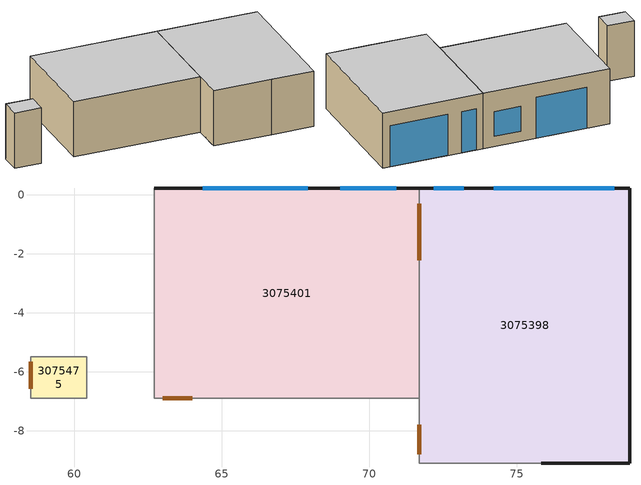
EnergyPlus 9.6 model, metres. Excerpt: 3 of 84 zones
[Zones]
3075401
 floor ground (7595720): 71.7,0.23 71.7,-6.9 62.7,-6.9 62.7,0.23 z46.64
 wall outside (7491882): 71.7,0.23 62.7,0.23 z46.64:50.68
 wall to 3075398 (7514533_Adjacent): 71.7,-6.9 71.7,0.23 z46.64:50.68
 wall to 3075364 (7515037): 62.7,-6.9 71.7,-6.9 z46.64:50.68
 wall to 3075375 (7515233): 62.7,0.23 62.7,-6.9 z46.64:50.68
 window (7537627): 67.92,0.23 64.35,0.23 z46.66:49.66
 window (7537741): 70.91,0.23 69.01,0.23 z47.4:49.2
 door inside (7559049): 71.7,-2.21 71.7,-0.3 z46.65:48.76
 door inside (7559370): 62.99,-6.9 64,-6.9 z46.65:48.76
 ceiling to 3075620 (7600772): 71.7,-6.9 71.7,0.23 62.7,0.23 62.7,-6.9 z50.68
3075398
 floor ground (7595720): 78.83,0.23 78.83,-9.09 71.7,-9.09 71.7,0.23 z46.64
 wall outside (7491699): 75.83,-9.09 78.83,-9.09 z46.64:50.68
 wall outside (7491806): 78.83,-9.09 78.83,0.23 z46.64:50.68
 wall outside (7491882): 78.83,0.23 71.7,0.23 z46.64:50.68
 wall to 3075364 (7514227): 71.7,-9.09 75.83,-9.09 z46.64:50.68
 wall to 3075364 (7514533): 71.7,-6.9 71.7,-9.09 z46.64:50.68
 window (7538308): 78.3,0.23 74.22,0.23 z46.66:49.66
 window (7538232): 73.2,0.23 72.18,0.23 z46.66:49.66
 door inside (7559431): 71.7,-7.79 71.7,-8.8 z46.65:48.76
 ceiling to 3075618 (7600772): 78.83,-9.09 78.83,0.23 71.7,0.23 71.7,-9.09 z50.68
3075475
 floor ground (7595720): 60.41,-5.49 60.41,-6.9 58.52,-6.9 58.52,-5.49 z46.64
 wall to 3075364 (7515393): 58.52,-6.9 60.41,-6.9 z46.64:50.68
 wall to 3075375 (7557749): 60.41,-6.9 60.41,-5.49 z46.64:50.68
 wall to 3075472 (7557750_Adjacent): 58.52,-5.49 58.52,-6.9 z46.64:50.68
 wall to 3075651 (7557751_Adjacent): 60.41,-5.49 58.52,-5.49 z46.64:50.68
 door inside (7558647): 58.52,-5.66 58.52,-6.57 z46.65:48.76
 ceiling to 3075660 (7600772): 60.41,-6.9 60.41,-5.49 58.52,-5.49 58.52,-6.9 z50.68
[Schedule:Compact]
3075385_NORM: Through: 08/31, For: AllDays, Until: 24:00, 0, Through: 09/01, For: AllDays, Until: 07:30, 0, Until: 08:00, 0.5, Until: 08:30, 1, Until: 09:00, 0, Until: 09:30, 0, Until: 10:00, 0, Until: 10:30, 0, Until: 11:00, 0.4, Until: 11:30, 0.4, Until: 12:00, 0, Until: 12:30, 0.1, Until: 13:00, 0.1, Until: 13:30, 0.1, Until: 14:00, 0, Until: 14:30, 0, Until: 15:00, 0, Until: 15:30, 0, Until: 16:00, 0, Until: 16:30, 0, Until: 17:00, 0, Until: 17:30, 0, Until: 24:00, 0, Through: 09/02, For: AllDays, Until: 07:30, 0, Until: 08:00, 0.5, Until: 08:30, 1, Until: 09:00, 0, Until: 09:30, 0, Until: 10:00, 0, Until: 10:30, 0.9, Until: 11:00, 0.9, Until: 11:30, 0.9, Until: 12:00, 0.9, Until: 12:30, 0, Until: 13:00, 0, Until: 13:30, 0, Until: 14:00, 0, Until: 14:30, 0, Until: 15:00, 0, Until: 15:30, 0.2, Until: 16:00, 0.2, Until: 16:30, 0, Until: 17:00, 0.7, Until: 17:30, 0.3, Until: 24:00, 0, Through: 09/03, For: AllDays, Until: 07:30, 0, Until: 08:00, 0.5, Until: 08:30, 1, Until: 09:00, 0.8, Until: 09:30, 0.8, Until: 10:00, 0.8, Until: 10:30, 0, Until: 11:00, 0.4, Until: 11:30, 0.4, Until: 12:00, 0.4, Until: 12:30, 1, Until: 13:00, 1, Until: 13:30, 1, Until: 14:00, 1, Until: 14:30, 0, Until: 15:00, 0, Until: 15:30, 0, Until: 16:00, 0, Until: 16:30, 0, Until: 17:00, 0.7, Until: 17:30, 0.3, Until: 24:00, 0, Through: 09/04, For: AllDays, Until: 07:30, 0, Until: 08:00, 0.2, Until: 08:30, 0.4, Until: 09:00, 0.4, Until: 09:30, 0.4, Until: 10:00, 0.4, Until: 10:30, 0, Until: 11:00, 0, Until: 11:30, 1, Until: 12:00, 1, Until: 12:30, 0, Until: 13:00, 0.5, Until: 13:30, 0.5, Until: 14:00, 0, Until: 14:30, 0, Until: 15:00, 0.2, Until: 15:30, 0.2, Until: 16:00, 0, Until: 16:30, 0, Until: 17:00, 0, Until: 17:30, 0, Until: 24:00, 0, Through: 09/05, For: AllDays, Until: 07:30, 0, Until: 08:00, 0, Until: 08:30, 0, Until: 09:00, 0, Until: 09:30, 0, Until: 10:00, 0, Until: 10:30, 0, Until: 11:00, 0, Until: 11:30, 0, Until: 12:00, 0, Until: 12:30, 0, Until: 13:00, 0, Until: 13:30, 0, Until: 14:00, 0, Until: 14:30, 0, Until: 15:00, 0, Until: 15:30, 0, Until: 16:00, 0, Until: 16:30, 0, Until: 17:00, 0, Until: 17:30, 0, Until: 24:00, 0, Through: 09/06, For: AllDays, Until: 07:30, 0, Until: 08:00, 0, Until: 08:30, 0, Until: 09:00, 0, Until: 09:30, 0, Until: 10:00, 0, Until: 10:30, 0, Until: 11:00, 0, Until: 11:30, 0, Until: 12:00, 0, Until: 12:30, 0, Until: 13:00, 0, Until: 13:30, 0, Until: 14:00, 0, Until: 14:30, 0, Until: 15:00, 0, Until: 15:30, 0, Until: 16:00, 0, Until: 16:30, 0, Until: 17:00, 0, Until: 17:30, 0, Until: 24:00, 0, Through: 09/07, For: AllDays, Until: 07:30, 0, Until: 08:00, 0.5, Until: 08:30, 1, Until: 09:00, 0, Until: 09:30, 0, Until: 10:00, 0, Until: 10:30, 0, Until: 11:00, 0.2, Until: 11:30, 0.2, Until: 12:00, 0.2, Until: 12:30, 0, Until: 13:00, 1, Until: 13:30, 1, Until: 14:00, 0, Until: 14:30, 0, Until: 15:00, 0, Until: 15:30, 0, Until: 16:00, 0, Until: 16:30, 0, Until: 17:00, 0.1, Until: 17:30, 0, Until: 24:00, 0, Through: 09/08, For: AllDays, Until: 07:30, 0, Until: 08:00, 0.5, Until: 08:30, 1, Until: 09:00, 1, Until: 09:30, 1, Until: 10:00, 1, Until: 10:30, 0.2, Until: 11:00, 0.2, Until: 11:30, 0.2, Until: 12:00, 0.2, Until: 12:30, 0.2, Until: 13:00, 0, Until: 13:30, 0, Until: 14:00, 0, Until: 14:30, 0, Until: 15:00, 0, Until: 15:30, 0, Until: 16:00, 0, Until: 16:30, 0, Until: 17:00, 0, Until: 17:30, 0, Until: 24:00, 0, Through: 09/09, For: AllDays, Until: 07:30, 0, Until: 08:00, 0.4, Until: 08:30, 0.8, Until: 09:00, 0, Until: 09:30, 0, Until: 10:00, 1, Until: 10:30, 1, Until: 11:00, 1, Until: 11:30, 1, Until: 12:00, 1, Until: 12:30, 0.4, Until: 13:00, 0.4, Until: 13:30, 0.4, Until: 14:00, 0.4, Until: 14:30, 0, Until: 15:00, 0, Until: 15:30, 0, Until: 16:00, 0, Until: 16:30, 0, Until: 17:00, 0.2, Until: 17:30, 0.1, Until: 24:00, 0, Through: 09/10, For: AllDays, Until: 07:30, 0, Until: 08:00, 0.3, Until: 08:30, 0.6, Until: 09:00, 0, Until: 09:30, 0, Until: 10:00, 1, Until: 10:30, 1, Until: 11:00, 0.4, Until: 11:30, 0.4, Until: 12:00, 0.4, Until: 12:30, 0.2, Until: 13:00, 0.2, Until: 13:30, 0.2, Until: 14:00, 0, Until: 14:30, 0, Until: 15:00, 0, Until: 15:30, 0, Until: 16:00, 0, Until: 16:30, 0, Until: 17:00, 0, Until: 17:30, 0, Until: 24:00, 0, Through: 09/11, For: AllDays, Until: 07:30, 0, Until: 08:00, 0.1, Until: 08:30, 0.3, Until: 09:00, 0.3, Until: 09:30, 0, Until: 10:00, 0.3, Until: 10:30, 0.3, Until: 11:00, 0.3, Until: 11:30, 1, Until: 12:00, 1, Until: 12:30, 0, Until: 13:00, 0, Until: 13:30, 0, Until: 14:00, 0, Until: 14:30, 0, Until: 15:00, 0, Until: 15:30, 0.1, Until: 16:00, 0.1, Until: 16:30, 0, Until: 17:00, 0, Until: 17:30, 0, Until: 24:00, 0, Through: 09/12, For: AllDays, Until: 07:30, 0, Until: 08:00, 0, Until: 08:30, 0, Until: 09:00, 0, Until: 09:30, 0, Until: 10:00, 0, Until: 10:30, 0, Until: 11:00, 0, Until: 11:30, 0, Until: 12:00, 0, Until: 12:30, 0, Until: 13:00, 0, Until: 13:30, 0, Until: 14:00, 0, Until: 14:30, 0, Until: 15:00, 0, Until: 15:30, 0, Until: 16:00, 0, Until: 16:30, 0, Until: 17:00, 0, Until: 17:30, 0, Until: 24:00, 0, Through: 09/13, For: AllDays, Until: 07:30, 0, Until: 08:00, 0, Until: 08:30, 0, Until: 09:00, 0, Until: 09:30, 0, Until: 10:00, 0, Until: 10:30, 0, Until: 11:00, 0, Until: 11:30, 0, Until: 12:00, 0, Until: 12:30, 0, Until: 13:00, 0, Until: 13:30, 0, Until: 14:00, 0, Until: 14:30, 0, Until: 15:00, 0, Until: 15:30, 0, Until: 16:00, 0, Until: 16:30, 0, Until: 17:00, 0, Until: 17:30, 0, Until: 24:00, 0, Through: 09/14, For: AllDays, Until: 07:30, 0, Until: 08:00, 0.1, Until: 08:30, 0.1, Until: 09:00, 0.1, Until: 09:30, 0.1, Until: 10:00, 0.1, Until: 10:30, 0, Until: 11:00, 0, Until: 11:30, 0, Until: 12:00, 0, Until: 12:30, 0, Until: 13:00, 0, Until: 13:30, 0, Until: 14:00, 0, Until: 14:30, 0, Until: 15:00, 0, Until: 15:30, 0, Until: 16:00, 0, Until: 16:30, 0, Until: 17:00, 0, Until: 17:30, 0, Until: 24:00, 0, Through: 09/15, For: AllDays, Until: 07:30, 0, Until: 08:00, 0.5, Until: 08:30, 1, Until: 09:00, 1, Until: 09:30, 0, Until: 10:00, 0, Until: 10:30, 0.2, Until: 11:00, 0.2, Until: 11:30, 0, Until: 12:00, 0, Until: 12:30, 0, Until: 13:00, 0, Until: 13:30, 0, Until: 14:00, 0, Until: 14:30, 0, Until: 15:00, 0, Until: 15:30, 0, Until: 16:00, 0, Until: 16:30, 0, Until: 17:00, 0, Until: 17:30, 0, Until: 24:00, 0, Through: 09/16, For: AllDays, Until: 07:30, 0, Until: 08:00, 0.1, Until: 08:30, 0.2, Until: 09:00, 0, Until: 09:30, 1, Until: 10:00, 1, Until: 10:30, 1, Until: 11:00, 0, Until: 11:30, 0, Until: 12:00, 0, Until: 12:30, 0, Until: 13:00, 0, Until: 13:30, 0, Until: 14:00, 0, Until: 14:30, 0, Until: 15:00, 0, Until: 15:30, 0, Until: 16:00, 0.2, Until: 16:30, 0.2, Until: 17:00, 0.2, Until: 17:30, 0.1, Until: 24:00, 0, Through: 09/17, For: AllDays, Until: 07:30, 0, Until: 08:00, 0.2, Until: 08:30, 0.3, Until: 09:00, 1, Until: 09:30, 1, Until: 10:00, 0.5, Until: 10:30, 0.5, Until: 11:00, 0, Until: 11:30, 0.1, Until: 12:00, 0.1, Until: 12:30, 0.2, Until: 13:00, 0.2, Until: 13:30, 0, Until: 14:00, 0, Until: 14:30, 0, Until: 15:00, 0, Until: 15:30, 0, Until: 16:00, 0, Until: 16:30, 0, Until: 17:00, 0, Until: 17:30, 0, Until: 24:00, 0, Through: 09/18, For: AllDays, Until: 07:30, 0, Until: 08:00, 0.5, Until: 08:30, 1, Until: 09:00, 1, Until: 09:30, 0.8, Until: 10:00, 0.8, Until: 10:30, 0, Until: 11:00, 0, Until: 11:30, 0.2, Until: 12:00, 0.2, Until: 12:30, 0.2, Until: 13:00, 0, Until: 13:30, 0, Until: 14:00, 0, Until: 14:30, 0, Until: 15:00, 0, Until: 15:30, 0, Until: 16:00, 0, Until: 16:30, 0, Until: 17:00, 0, Until: 17:30, 0, Until: 24:00, 0, Through: 09/19, For: AllDays, Until: 07:30, 0, Until: 08:00, 0, Until: 08:30, 0, Until: 09:00, 0, Until: 09:30, 0, Until: 10:00, 0, Until: 10:30, 0, Until: 11:00, 0, Until: 11:30, 0, Until: 12:00, 0, Until: 12:30, 0, Until: 13:00, 0, Until: 13:30, 0, Until: 14:00, 0, Until: 14:30, 0, Until: 15:00, 0, Until: 15:30, 0, Until: 16:00, 0, Until: 16:30, 0, Until: 17:00, 0, Until: 17:30, 0, Until: 24:00, 0, Through: 09/20, For: AllDays, Until: 07:30, 0, Until: 08:00, 0, Until: 08:30, 0, Until: 09:00, 0, Until: 09:30, 0, Until: 10:00, 0, Until: 10:30, 0, Until: 11:00, 0, Until: 11:30, 0, Until: 12:00, 0, Until: 12:30, 0, Until: 13:00, 0, Until: 13:30, 0, Until: 14:00, 0, Until: 14:30, 0, Until: 15:00, 0, Until: 15:30, 0, Until: 16:00, 0, Until: 16:30, 0, Until: 17:00, 0, Until: 17:30, 0, Until: 24:00, 0, Through: 09/21, For: AllDays, Until: 07:30, 0, Until: 08:00, 0.5, Until: 08:30, 1, Until: 09:00, 1, Until: 09:30, 1, Until: 10:00, 1, Until: 10:30, 0.9, Until: 11:00, 0.9, Until: 11:30, 0, Until: 12:00, 0, Until: 12:30, 0, Until: 13:00, 0, Until: 13:30, 0, Until: 14:00, 0.5, Until: 14:30, 0.5, Until: 15:00, 0, Until: 15:30, 0, Until: 16:00, 0, Until: 16:30, 0, Until: 17:00, 0, Until: 17:30, 0, Until: 24:00, 0, Through: 09/22, For: AllDays, Until: 07:30, 0, Until: 08:00, 0, Until: 08:30, 0, Until: 09:00, 0, Until: 09:30, 0, Until: 10:00, 0, Until: 10:30, 0, Until: 11:00, 0, Until: 11:30, 0, Until: 12:00, 0, Until: 12:30, 0, Until: 13:00, 0, Until: 13:30, 0, Until: 14:00, 0, Until: 14:30, 0, Until: 15:00, 0, Until: 15:30, 0, Until: 16:00, 0, Until: 16:30, 0, Until: 17:00, 0, Until: 17:30, 0, Until: 24:00, 0, Through: 09/23, For: AllDays, Until: 07:30, 0, Until: 08:00, 0.5, Until: 08:30, 1, Until: 09:00, 0, Until: 09:30, 0, Until: 10:00, 0, Until: 10:30, 0.3, Until: 11:00, 0.3, Until: 11:30, 0.3, Until: 12:00, 0, Until: 12:30, 0, Until: 13:00, 0, Until: 13:30, 0, Until: 14:00, 0.2, Until: 14:30, 0.2, Until: 15:00, 0, Until: 15:30, 0, Until: 16:00, 0, Until: 16:30, 0, Until: 17:00, 0, Until: 17:30, 0, Until: 24:00, 0, Through: 09/24, For: AllDays, Until: 07:30, 0, Until: 08:00, 0.5, Until: 08:30, 1, Until: 09:00, 1, Until: 09:30, 1, Until: 10:00, 0.8, Until: 10:30, 0.8, Until: 11:00, 0.8, Until: 11:30, 0.8, Until: 12:00, 0.8, Until: 12:30, 0.3, Until: 13:00, 0.3, Until: 13:30, 0.3, Until: 14:00, 0, Until: 14:30, 0, Until: 15:00, 0, Until: 15:30, 0, Until: 16:00, 0, Until: 16:30, 0, Until: 17:00, 0, Until: 17:30, 0, Until: 24:00, 0, Through: 09/25, For: AllDays, Until: 07:30, 0, Until: 08:00, 0.2, Until: 08:30, 0.5, Until: 09:00, 0, Until: 09:30, 1, Until: 10:00, 1, Until: 10:30, 0.1, Until: 11:00, 0.1, Until: 11:30, 0.3, Until: 12:00, 0.3, Until: 12:30, 0, Until: 13:00, 0, Until: 13:30, 0, Until: 14:00, 0, Until: 14:30, 0, Until: 15:00, 0, Until: 15:30, 0, Until: 16:00, 0, Until: 16:30, 0, Until: 17:00, 0, Until: 17:30, 0, Until: 24:00, 0, Through: 09/26, For: AllDays, Until: 07:30, 0, Until: 08:00, 0, Until: 08:30, 0, Until: 09:00, 0, Until: 09:30, 0, Until: 10:00, 0, Until: 10:30, 0, Until: 11:00, 0, Until: 11:30, 0, Until: 12:00, 0, Until: 12:30, 0, Until: 13:00, 0, Until: 13:30, 0, Until: 14:00, 0, Until: 14:30, 0, Until: 15:00, 0, Until: 15:30, 0, Until: 16:00, 0, Until: 16:30, 0, Until: 17:00, 0, Until: 17:30, 0, Until: 24:00, 0, Through: 09/27, For: AllDays, Until: 07:30, 0, Until: 08:00, 0, Until: 08:30, 0, Until: 09:00, 0, Until: 09:30, 0, Until: 10:00, 0, Until: 10:30, 0, Until: 11:00, 0, Until: 11:30, 0, Until: 12:00, 0, Until: 12:30, 0, Until: 13:00, 0, Until: 13:30, 0, Until: 14:00, 0, Until: 14:30, 0, Until: 15:00, 0, Until: 15:30, 0, Until: 16:00, 0, Until: 16:30, 0, Until: 17:00, 0, Until: 17:30, 0, Until: 24:00, 0, Through: 09/28, For: AllDays, Until: 07:30, 0, Until: 08:00, 0.1, Until: 08:30, 0.3, Until: 09:00, 0.3, Until: 09:30, 0.3, Until: 10:00, 0.3, Until: 10:30, 0, Until: 11:00, 0.1, Until: 11:30, 0.1, Until: 12:00, 0.1, Until: 12:30, 0, Until: 13:00, 0, Until: 13:30, 0.1, Until: 14:00, 0.1, Until: 14:30, 0.1, Until: 15:00, 0, Until: 15:30, 0, Until: 16:00, 0, Until: 16:30, 0, Until: 17:00, 1, Until: 17:30, 0.5, Until: 24:00, 0, Through: 09/29, For: AllDays, Until: 07:30, 0, Until: 08:00, 0.5, Until: 08:30, 1, Until: 09:00, 0, Until: 09:30, 0, Until: 10:00, 0, Until: 10:30, 0, Until: 11:00, 0.1, Until: 11:30, 0.1, Until: 12:00, 0.1, Until: 12:30, 0.1, Until: 13:00, 0.2, Until: 13:30, 0.2, Until: 14:00, 0.2, Until: 14:30, 0.2, Until: 15:00, 0, Until: 15:30, 0, Until: 16:00, 0, Until: 16:30, 0, Until: 17:00, 0.2, Until: 17:30, 0.1, Until: 24:00, 0, Through: 09/30, For: AllDays, Until: 07:30, 0, Until: 08:00, 0, Until: 08:30, 0, Until: 09:00, 0.1, Until: 09:30, 0.1, Until: 10:00, 1, Until: 10:30, 1, Until: 11:00, 0.3, Until: 11:30, 0.3, Until: 12:00, 0, Until: 12:30, 0, Until: 13:00, 0, Until: 13:30, 0, Until: 14:00, 0, Until: 14:30, 0.5, Until: 15:00, 0.5, Until: 15:30, 0, Until: 16:00, 0, Until: 16:30, 0, Until: 17:00, 0, Until: 17:30, 0, Until: 24:00, 0, Through: 12/31, For: AllDays, Until: 24:00, 0
3075385_L: Through: 08/31, For: AllDays, Until: 24:00, 0, Through: 09/01, For: AllDays, Until: 07:30, 0, Until: 08:00, 1, Until: 08:30, 1, Until: 09:00, 0, Until: 09:30, 0, Until: 10:00, 0, Until: 10:30, 0, Until: 11:00, 1, Until: 11:30, 1, Until: 12:00, 0, Until: 12:30, 1, Until: 13:00, 1, Until: 13:30, 1, Until: 14:00, 0, Until: 14:30, 0, Until: 15:00, 0, Until: 15:30, 0, Until: 16:00, 0, Until: 16:30, 0, Until: 17:00, 0, Until: 17:30, 0, Until: 24:00, 0, Through: 09/02, For: AllDays, Until: 07:30, 0, Until: 08:00, 1, Until: 08:30, 1, Until: 09:00, 0, Until: 09:30, 0, Until: 10:00, 0, Until: 10:30, 1, Until: 11:00, 1, Until: 11:30, 1, Until: 12:00, 1, Until: 12:30, 0, Until: 13:00, 0, Until: 13:30, 0, Until: 14:00, 0, Until: 14:30, 0, Until: 15:00, 0, Until: 15:30, 1, Until: 16:00, 1, Until: 16:30, 0, Until: 17:00, 1, Until: 17:30, 1, Until: 24:00, 0, Through: 09/03, For: AllDays, Until: 07:30, 0, Until: 08:00, 1, Until: 08:30, 1, Until: 09:00, 1, Until: 09:30, 1, Until: 10:00, 1, Until: 10:30, 0, Until: 11:00, 1, Until: 11:30, 1, Until: 12:00, 1, Until: 12:30, 1, Until: 13:00, 1, Until: 13:30, 1, Until: 14:00, 1, Until: 14:30, 0, Until: 15:00, 0, Until: 15:30, 0, Until: 16:00, 0, Until: 16:30, 0, Until: 17:00, 1, Until: 17:30, 1, Until: 24:00, 0, Through: 09/04, For: AllDays, Until: 07:30, 0, Until: 08:00, 1, Until: 08:30, 1, Until: 09:00, 1, Until: 09:30, 1, Until: 10:00, 1, Until: 10:30, 0, Until: 11:00, 0, Until: 11:30, 1, Until: 12:00, 1, Until: 12:30, 0, Until: 13:00, 1, Until: 13:30, 1, Until: 14:00, 0, Until: 14:30, 0, Until: 15:00, 1, Until: 15:30, 1, Until: 16:00, 0, Until: 16:30, 0, Until: 17:00, 0, Until: 17:30, 0, Until: 24:00, 0, Through: 09/05, For: AllDays, Until: 07:30, 0, Until: 08:00, 0, Until: 08:30, 0, Until: 09:00, 0, Until: 09:30, 0, Until: 10:00, 0, Until: 10:30, 0, Until: 11:00, 0, Until: 11:30, 0, Until: 12:00, 0, Until: 12:30, 0, Until: 13:00, 0, Until: 13:30, 0, Until: 14:00, 0, Until: 14:30, 0, Until: 15:00, 0, Until: 15:30, 0, Until: 16:00, 0, Until: 16:30, 0, Until: 17:00, 0, Until: 17:30, 0, Until: 24:00, 0, Through: 09/06, For: AllDays, Until: 07:30, 0, Until: 08:00, 0, Until: 08:30, 0, Until: 09:00, 0, Until: 09:30, 0, Until: 10:00, 0, Until: 10:30, 0, Until: 11:00, 0, Until: 11:30, 0, Until: 12:00, 0, Until: 12:30, 0, Until: 13:00, 0, Until: 13:30, 0, Until: 14:00, 0, Until: 14:30, 0, Until: 15:00, 0, Until: 15:30, 0, Until: 16:00, 0, Until: 16:30, 0, Until: 17:00, 0, Until: 17:30, 0, Until: 24:00, 0, Through: 09/07, For: AllDays, Until: 07:30, 0, Until: 08:00, 1, Until: 08:30, 1, Until: 09:00, 0, Until: 09:30, 0, Until: 10:00, 0, Until: 10:30, 0, Until: 11:00, 1, Until: 11:30, 1, Until: 12:00, 1, Until: 12:30, 0, Until: 13:00, 1, Until: 13:30, 1, Until: 14:00, 0, Until: 14:30, 0, Until: 15:00, 0, Until: 15:30, 0, Until: 16:00, 0, Until: 16:30, 0, Until: 17:00, 1, Until: 17:30, 0, Until: 24:00, 0, Through: 09/08, For: AllDays, Until: 07:30, 0, Until: 08:00, 1, Until: 08:30, 1, Until: 09:00, 1, Until: 09:30, 1, Until: 10:00, 1, Until: 10:30, 1, Until: 11:00, 1, Until: 11:30, 1, Until: 12:00, 1, Until: 12:30, 1, Until: 13:00, 0, Until: 13:30, 0, Until: 14:00, 0, Until: 14:30, 0, Until: 15:00, 0, Until: 15:30, 0, Until: 16:00, 0, Until: 16:30, 0, Until: 17:00, 0, Until: 17:30, 0, Until: 24:00, 0, Through: 09/09, For: AllDays, Until: 07:30, 0, Until: 08:00, 1, Until: 08:30, 1, Until: 09:00, 0, Until: 09:30, 0, Until: 10:00, 1, Until: 10:30, 1, Until: 11:00, 1, Until: 11:30, 1, Until: 12:00, 1, Until: 12:30, 1, Until: 13:00, 1, Until: 13:30, 1, Until: 14:00, 1, Until: 14:30, 0, Until: 15:00, 0, Until: 15:30, 0, Until: 16:00, 0, Until: 16:30, 0, Until: 17:00, 1, Until: 17:30, 1, Until: 24:00, 0, Through: 09/10, For: AllDays, Until: 07:30, 0, Until: 08:00, 1, Until: 08:30, 1, Until: 09:00, 0, Until: 09:30, 0, Until: 10:00, 1, Until: 10:30, 1, Until: 11:00, 1, Until: 11:30, 1, Until: 12:00, 1, Until: 12:30, 1, Until: 13:00, 1, Until: 13:30, 1, Until: 14:00, 0, Until: 14:30, 0, Until: 15:00, 0, Until: 15:30, 0, Until: 16:00, 0, Until: 16:30, 0, Until: 17:00, 0, Until: 17:30, 0, Until: 24:00, 0, Through: 09/11, For: AllDays, Until: 07:30, 0, Until: 08:00, 1, Until: 08:30, 1, Until: 09:00, 1, Until: 09:30, 0, Until: 10:00, 1, Until: 10:30, 1, Until: 11:00, 1, Until: 11:30, 1, Until: 12:00, 1, Until: 12:30, 0, Until: 13:00, 0, Until: 13:30, 0, Until: 14:00, 0, Until: 14:30, 0, Until: 15:00, 0, Until: 15:30, 1, Until: 16:00, 1, Until: 16:30, 0, Until: 17:00, 0, Until: 17:30, 0, Until: 24:00, 0, Through: 09/12, For: AllDays, Until: 07:30, 0, Until: 08:00, 0, Until: 08:30, 0, Until: 09:00, 0, Until: 09:30, 0, Until: 10:00, 0, Until: 10:30, 0, Until: 11:00, 0, Until: 11:30, 0, Until: 12:00, 0, Until: 12:30, 0, Until: 13:00, 0, Until: 13:30, 0, Until: 14:00, 0, Until: 14:30, 0, Until: 15:00, 0, Until: 15:30, 0, Until: 16:00, 0, Until: 16:30, 0, Until: 17:00, 0, Until: 17:30, 0, Until: 24:00, 0, Through: 09/13, For: AllDays, Until: 07:30, 0, Until: 08:00, 0, Until: 08:30, 0, Until: 09:00, 0, Until: 09:30, 0, Until: 10:00, 0, Until: 10:30, 0, Until: 11:00, 0, Until: 11:30, 0, Until: 12:00, 0, Until: 12:30, 0, Until: 13:00, 0, Until: 13:30, 0, Until: 14:00, 0, Until: 14:30, 0, Until: 15:00, 0, Until: 15:30, 0, Until: 16:00, 0, Until: 16:30, 0, Until: 17:00, 0, Until: 17:30, 0, Until: 24:00, 0, Through: 09/14, For: AllDays, Until: 07:30, 0, Until: 08:00, 1, Until: 08:30, 1, Until: 09:00, 1, Until: 09:30, 1, Until: 10:00, 1, Until: 10:30, 0, Until: 11:00, 0, Until: 11:30, 0, Until: 12:00, 0, Until: 12:30, 0, Until: 13:00, 0, Until: 13:30, 0, Until: 14:00, 0, Until: 14:30, 0, Until: 15:00, 0, Until: 15:30, 0, Until: 16:00, 0, Until: 16:30, 0, Until: 17:00, 0, Until: 17:30, 0, Until: 24:00, 0, Through: 09/15, For: AllDays, Until: 07:30, 0, Until: 08:00, 1, Until: 08:30, 1, Until: 09:00, 1, Until: 09:30, 0, Until: 10:00, 0, Until: 10:30, 1, Until: 11:00, 1, Until: 11:30, 0, Until: 12:00, 0, Until: 12:30, 0, Until: 13:00, 0, Until: 13:30, 0, Until: 14:00, 0, Until: 14:30, 0, Until: 15:00, 0, Until: 15:30, 0, Until: 16:00, 0, Until: 16:30, 0, Until: 17:00, 0, Until: 17:30, 0, Until: 24:00, 0, Through: 09/16, For: AllDays, Until: 07:30, 0, Until: 08:00, 1, Until: 08:30, 1, Until: 09:00, 0, Until: 09:30, 1, Until: 10:00, 1, Until: 10:30, 1, Until: 11:00, 0, Until: 11:30, 0, Until: 12:00, 0, Until: 12:30, 0, Until: 13:00, 0, Until: 13:30, 0, Until: 14:00, 0, Until: 14:30, 0, Until: 15:00, 0, Until: 15:30, 0, Until: 16:00, 1, Until: 16:30, 1, Until: 17:00, 1, Until: 17:30, 1, Until: 24:00, 0, Through: 09/17, For: AllDays, Until: 07:30, 0, Until: 08:00, 1, Until: 08:30, 1, Until: 09:00, 1, Until: 09:30, 1, Until: 10:00, 1, Until: 10:30, 1, Until: 11:00, 0, Until: 11:30, 1, Until: 12:00, 1, Until: 12:30, 1, Until: 13:00, 1, Until: 13:30, 0, Until: 14:00, 0, Until: 14:30, 0, Until: 15:00, 0, Until: 15:30, 0, Until: 16:00, 0, Until: 16:30, 0, Until: 17:00, 0, Until: 17:30, 0, Until: 24:00, 0, Through: 09/18, For: AllDays, Until: 07:30, 0, Until: 08:00, 1, Until: 08:30, 1, Until: 09:00, 1, Until: 09:30, 1, Until: 10:00, 1, Until: 10:30, 0, Until: 11:00, 0, Until: 11:30, 1, Until: 12:00, 1, Until: 12:30, 1, Until: 13:00, 0, Until: 13:30, 0, Until: 14:00, 0, Until: 14:30, 0, Until: 15:00, 0, Until: 15:30, 0, Until: 16:00, 0, Until: 16:30, 0, Until: 17:00, 0, Until: 17:30, 0, Until: 24:00, 0, Through: 09/19, For: AllDays, Until: 07:30, 0, Until: 08:00, 0, Until: 08:30, 0, Until: 09:00, 0, Until: 09:30, 0, Until: 10:00, 0, Until: 10:30, 0, Until: 11:00, 0, Until: 11:30, 0, Until: 12:00, 0, Until: 12:30, 0, Until: 13:00, 0, Until: 13:30, 0, Until: 14:00, 0, Until: 14:30, 0, Until: 15:00, 0, Until: 15:30, 0, Until: 16:00, 0, Until: 16:30, 0, Until: 17:00, 0, Until: 17:30, 0, Until: 24:00, 0, Through: 09/20, For: AllDays, Until: 07:30, 0, Until: 08:00, 0, Until: 08:30, 0, Until: 09:00, 0, Until: 09:30, 0, Until: 10:00, 0, Until: 10:30, 0, Until: 11:00, 0, Until: 11:30, 0, Until: 12:00, 0, Until: 12:30, 0, Until: 13:00, 0, Until: 13:30, 0, Until: 14:00, 0, Until: 14:30, 0, Until: 15:00, 0, Until: 15:30, 0, Until: 16:00, 0, Until: 16:30, 0, Until: 17:00, 0, Until: 17:30, 0, Until: 24:00, 0, Through: 09/21, For: AllDays, Until: 07:30, 0, Until: 08:00, 1, Until: 08:30, 1, Until: 09:00, 1, Until: 09:30, 1, Until: 10:00, 1, Until: 10:30, 1, Until: 11:00, 1, Until: 11:30, 0, Until: 12:00, 0, Until: 12:30, 0, Until: 13:00, 0, Until: 13:30, 0, Until: 14:00, 1, Until: 14:30, 1, Until: 15:00, 0, Until: 15:30, 0, Until: 16:00, 0, Until: 16:30, 0, Until: 17:00, 0, Until: 17:30, 0, Until: 24:00, 0, Through: 09/22, For: AllDays, Until: 07:30, 0, Until: 08:00, 0, Until: 08:30, 0, Until: 09:00, 0, Until: 09:30, 0, Until: 10:00, 0, Until: 10:30, 0, Until: 11:00, 0, Until: 11:30, 0, Until: 12:00, 0, Until: 12:30, 0, Until: 13:00, 0, Until: 13:30, 0, Until: 14:00, 0, Until: 14:30, 0, Until: 15:00, 0, Until: 15:30, 0, Until: 16:00, 0, Until: 16:30, 0, Until: 17:00, 0, Until: 17:30, 0, Until: 24:00, 0, Through: 09/23, For: AllDays, Until: 07:30, 0, Until: 08:00, 1, Until: 08:30, 1, Until: 09:00, 0, Until: 09:30, 0, Until: 10:00, 0, Until: 10:30, 1, Until: 11:00, 1, Until: 11:30, 1, Until: 12:00, 0, Until: 12:30, 0, Until: 13:00, 0, Until: 13:30, 0, Until: 14:00, 1, Until: 14:30, 1, Until: 15:00, 0, Until: 15:30, 0, Until: 16:00, 0, Until: 16:30, 0, Until: 17:00, 0, Until: 17:30, 0, Until: 24:00, 0, Through: 09/24, For: AllDays, Until: 07:30, 0, Until: 08:00, 1, Until: 08:30, 1, Until: 09:00, 1, Until: 09:30, 1, Until: 10:00, 1, Until: 10:30, 1, Until: 11:00, 1, Until: 11:30, 1, Until: 12:00, 1, Until: 12:30, 1, Until: 13:00, 1, Until: 13:30, 1, Until: 14:00, 0, Until: 14:30, 0, Until: 15:00, 0, Until: 15:30, 0, Until: 16:00, 0, Until: 16:30, 0, Until: 17:00, 0, Until: 17:30, 0, Until: 24:00, 0, Through: 09/25, For: AllDays, Until: 07:30, 0, Until: 08:00, 1, Until: 08:30, 1, Until: 09:00, 0, Until: 09:30, 1, Until: 10:00, 1, Until: 10:30, 1, Until: 11:00, 1, Until: 11:30, 1, Until: 12:00, 1, Until: 12:30, 0, Until: 13:00, 0, Until: 13:30, 0, Until: 14:00, 0, Until: 14:30, 0, Until: 15:00, 0, Until: 15:30, 0, Until: 16:00, 0, Until: 16:30, 0, Until: 17:00, 0, Until: 17:30, 0, Until: 24:00, 0, Through: 09/26, For: AllDays, Until: 07:30, 0, Until: 08:00, 0, Until: 08:30, 0, Until: 09:00, 0, Until: 09:30, 0, Until: 10:00, 0, Until: 10:30, 0, Until: 11:00, 0, Until: 11:30, 0, Until: 12:00, 0, Until: 12:30, 0, Until: 13:00, 0, Until: 13:30, 0, Until: 14:00, 0, Until: 14:30, 0, Until: 15:00, 0, Until: 15:30, 0, Until: 16:00, 0, Until: 16:30, 0, Until: 17:00, 0, Until: 17:30, 0, Until: 24:00, 0, Through: 09/27, For: AllDays, Until: 07:30, 0, Until: 08:00, 0, Until: 08:30, 0, Until: 09:00, 0, Until: 09:30, 0, Until: 10:00, 0, Until: 10:30, 0, Until: 11:00, 0, Until: 11:30, 0, Until: 12:00, 0, Until: 12:30, 0, Until: 13:00, 0, Until: 13:30, 0, Until: 14:00, 0, Until: 14:30, 0, Until: 15:00, 0, Until: 15:30, 0, Until: 16:00, 0, Until: 16:30, 0, Until: 17:00, 0, Until: 17:30, 0, Until: 24:00, 0, Through: 09/28, For: AllDays, Until: 07:30, 0, Until: 08:00, 1, Until: 08:30, 1, Until: 09:00, 1, Until: 09:30, 1, Until: 10:00, 1, Until: 10:30, 0, Until: 11:00, 1, Until: 11:30, 1, Until: 12:00, 1, Until: 12:30, 0, Until: 13:00, 0, Until: 13:30, 1, Until: 14:00, 1, Until: 14:30, 1, Until: 15:00, 0, Until: 15:30, 0, Until: 16:00, 0, Until: 16:30, 0, Until: 17:00, 1, Until: 17:30, 1, Until: 24:00, 0, Through: 09/29, For: AllDays, Until: 07:30, 0, Until: 08:00, 1, Until: 08:30, 1, Until: 09:00, 0, Until: 09:30, 0, Until: 10:00, 0, Until: 10:30, 0, Until: 11:00, 1, Until: 11:30, 1, Until: 12:00, 1, Until: 12:30, 1, Until: 13:00, 1, Until: 13:30, 1, Until: 14:00, 1, Until: 14:30, 1, Until: 15:00, 0, Until: 15:30, 0, Until: 16:00, 0, Until: 16:30, 0, Until: 17:00, 1, Until: 17:30, 1, Until: 24:00, 0, Through: 09/30, For: AllDays, Until: 07:30, 0, Until: 08:00, 0, Until: 08:30, 0, Until: 09:00, 1, Until: 09:30, 1, Until: 10:00, 1, Until: 10:30, 1, Until: 11:00, 1, Until: 11:30, 1, Until: 12:00, 0, Until: 12:30, 0, Until: 13:00, 0, Until: 13:30, 0, Until: 14:00, 0, Until: 14:30, 1, Until: 15:00, 1, Until: 15:30, 0, Until: 16:00, 0, Until: 16:30, 0, Until: 17:00, 0, Until: 17:30, 0, Until: 24:00, 0, Through: 12/31, For: AllDays, Until: 24:00, 0
3075694_NORM: Through: 08/31, For: AllDays, Until: 24:00, 0, Through: 09/01, For: AllDays, Until: 07:30, 0, Until: 08:00, 0.5, Until: 08:30, 1, Until: 09:00, 1, Until: 09:30, 1, Until: 10:00, 0, Until: 10:30, 0, Until: 11:00, 0.1, Until: 11:30, 0.1, Until: 12:00, 0.3, Until: 12:30, 0.3, Until: 13:00, 0.1, Until: 13:30, 0.1, Until: 14:00, 0.1, Until: 14:30, 0.1, Until: 15:00, 0.1, Until: 15:30, 0.1, Until: 16:00, 0, Until: 16:30, 0, Until: 17:00, 0, Until: 17:30, 0, Until: 24:00, 0, Through: 09/02, For: AllDays, Until: 07:30, 0, Until: 08:00, 0.5, Until: 08:30, 1, Until: 09:00, 1, Until: 09:30, 0.9, Until: 10:00, 0.9, Until: 10:30, 0.8, Until: 11:00, 0.8, Until: 11:30, 0.2, Until: 12:00, 0.2, Until: 12:30, 0.2, Until: 13:00, 0, Until: 13:30, 0, Until: 14:00, 0, Until: 14:30, 0, Until: 15:00, 0, Until: 15:30, 0, Until: 16:00, 0, Until: 16:30, 0, Until: 17:00, 0, Until: 17:30, 0, Until: 24:00, 0, Through: 09/03, For: AllDays, Until: 07:30, 0, Until: 08:00, 0, Until: 08:30, 0, Until: 09:00, 0, Until: 09:30, 0, Until: 10:00, 0, Until: 10:30, 0.2, Until: 11:00, 0.2, Until: 11:30, 0.2, Until: 12:00, 0.2, Until: 12:30, 0, Until: 13:00, 0, Until: 13:30, 1, Until: 14:00, 1, Until: 14:30, 1, Until: 15:00, 0, Until: 15:30, 0, Until: 16:00, 0, Until: 16:30, 0, Until: 17:00, 0, Until: 17:30, 0, Until: 24:00, 0, Through: 09/04, For: AllDays, Until: 07:30, 0, Until: 08:00, 0.2, Until: 08:30, 0.3, Until: 09:00, 0.3, Until: 09:30, 0.3, Until: 10:00, 0.3, Until: 10:30, 1, Until: 11:00, 1, Until: 11:30, 0.2, Until: 12:00, 0.2, Until: 12:30, 0.1, Until: 13:00, 0.1, Until: 13:30, 0.1, Until: 14:00, 0.1, Until: 14:30, 0.1, Until: 15:00, 0, Until: 15:30, 0, Until: 16:00, 0, Until: 16:30, 0, Until: 17:00, 0, Until: 17:30, 0, Until: 24:00, 0, Through: 09/05, For: AllDays, Until: 07:30, 0, Until: 08:00, 0, Until: 08:30, 0, Until: 09:00, 0, Until: 09:30, 0, Until: 10:00, 0, Until: 10:30, 0, Until: 11:00, 0, Until: 11:30, 0, Until: 12:00, 0, Until: 12:30, 0, Until: 13:00, 0, Until: 13:30, 0, Until: 14:00, 0, Until: 14:30, 0, Until: 15:00, 0, Until: 15:30, 0, Until: 16:00, 0, Until: 16:30, 0, Until: 17:00, 0, Until: 17:30, 0, Until: 24:00, 0, Through: 09/06, For: AllDays, Until: 07:30, 0, Until: 08:00, 0, Until: 08:30, 0, Until: 09:00, 0, Until: 09:30, 0, Until: 10:00, 0, Until: 10:30, 0, Until: 11:00, 0, Until: 11:30, 0, Until: 12:00, 0, Until: 12:30, 0, Until: 13:00, 0, Until: 13:30, 0, Until: 14:00, 0, Until: 14:30, 0, Until: 15:00, 0, Until: 15:30, 0, Until: 16:00, 0, Until: 16:30, 0, Until: 17:00, 0, Until: 17:30, 0, Until: 24:00, 0, Through: 09/07, For: AllDays, Until: 07:30, 0, Until: 08:00, 0.5, Until: 08:30, 1, Until: 09:00, 1, Until: 09:30, 0, Until: 10:00, 0, Until: 10:30, 0.7, Until: 11:00, 0.7, Until: 11:30, 0.7, Until: 12:00, 0.7, Until: 12:30, 0, Until: 13:00, 0.4, Until: 13:30, 0.4, Until: 14:00, 0, Until: 14:30, 0.2, Until: 15:00, 0.2, Until: 15:30, 0, Until: 16:00, 0, Until: 16:30, 0, Until: 17:00, 0, Until: 17:30, 0, Until: 24:00, 0, Through: 09/08, For: AllDays, Until: 07:30, 0, Until: 08:00, 0.5, Until: 08:30, 1, Until: 09:00, 1, Until: 09:30, 0, Until: 10:00, 0.3, Until: 10:30, 0.3, Until: 11:00, 0.3, Until: 11:30, 0.3, Until: 12:00, 0.4, Until: 12:30, 0.4, Until: 13:00, 0.9, Until: 13:30, 0.9, Until: 14:00, 0.9, Until: 14:30, 0, Until: 15:00, 0, Until: 15:30, 0, Until: 16:00, 0, Until: 16:30, 0, Until: 17:00, 0, Until: 17:30, 0, Until: 24:00, 0, Through: 09/09, For: AllDays, Until: 07:30, 0, Until: 08:00, 0.2, Until: 08:30, 0.3, Until: 09:00, 0.3, Until: 09:30, 1, Until: 10:00, 1, Until: 10:30, 0.4, Until: 11:00, 0.4, Until: 11:30, 0.4, Until: 12:00, 0.4, Until: 12:30, 0.4, Until: 13:00, 0.3, Until: 13:30, 0.3, Until: 14:00, 0.3, Until: 14:30, 0.3, Until: 15:00, 0, Until: 15:30, 0, Until: 16:00, 0, Until: 16:30, 0, Until: 17:00, 0, Until: 17:30, 0, Until: 24:00, 0, Through: 09/10, For: AllDays, Until: 07:30, 0, Until: 08:00, 0.1, Until: 08:30, 0.1, Until: 09:00, 1, Until: 09:30, 1, Until: 10:00, 1, Until: 10:30, 1, Until: 11:00, 1, Until: 11:30, 0.3, Until: 12:00, 0.3, Until: 12:30, 0.7, Until: 13:00, 0.7, Until: 13:30, 0.7, Until: 14:00, 0.4, Until: 14:30, 0.4, Until: 15:00, 0, Until: 15:30, 0, Until: 16:00, 0, Until: 16:30, 0, Until: 17:00, 0, Until: 17:30, 0, Until: 24:00, 0, Through: 09/11, For: AllDays, Until: 07:30, 0, Until: 08:00, 0.5, Until: 08:30, 1, Until: 09:00, 1, Until: 09:30, 0.1, Until: 10:00, 0.1, Until: 10:30, 0.1, Until: 11:00, 0.1, Until: 11:30, 0.1, Until: 12:00, 0.1, Until: 12:30, 0.1, Until: 13:00, 0.1, Until: 13:30, 0.1, Until: 14:00, 0.1, Until: 14:30, 0, Until: 15:00, 0, Until: 15:30, 0, Until: 16:00, 0, Until: 16:30, 0, Until: 17:00, 0, Until: 17:30, 0, Until: 24:00, 0, Through: 09/12, For: AllDays, Until: 07:30, 0, Until: 08:00, 0, Until: 08:30, 0, Until: 09:00, 0, Until: 09:30, 0, Until: 10:00, 0, Until: 10:30, 0, Until: 11:00, 0, Until: 11:30, 0, Until: 12:00, 0, Until: 12:30, 0, Until: 13:00, 0, Until: 13:30, 0, Until: 14:00, 0, Until: 14:30, 0, Until: 15:00, 0, Until: 15:30, 0, Until: 16:00, 0, Until: 16:30, 0, Until: 17:00, 0, Until: 17:30, 0, Until: 24:00, 0, Through: 09/13, For: AllDays, Until: 07:30, 0, Until: 08:00, 0, Until: 08:30, 0, Until: 09:00, 0, Until: 09:30, 0, Until: 10:00, 0, Until: 10:30, 0, Until: 11:00, 0, Until: 11:30, 0, Until: 12:00, 0, Until: 12:30, 0, Until: 13:00, 0, Until: 13:30, 0, Until: 14:00, 0, Until: 14:30, 0, Until: 15:00, 0, Until: 15:30, 0, Until: 16:00, 0, Until: 16:30, 0, Until: 17:00, 0, Until: 17:30, 0, Until: 24:00, 0, Through: 09/14, For: AllDays, Until: 07:30, 0, Until: 08:00, 0.1, Until: 08:30, 0.1, Until: 09:00, 0.1, Until: 09:30, 0.4, Until: 10:00, 0.4, Until: 10:30, 0, Until: 11:00, 0, Until: 11:30, 0, Until: 12:00, 0, Until: 12:30, 0.9, Until: 13:00, 0.9, Until: 13:30, 0.9, Until: 14:00, 0, Until: 14:30, 0, Until: 15:00, 0, Until: 15:30, 0, Until: 16:00, 0, Until: 16:30, 0, Until: 17:00, 1, Until: 17:30, 0.5, Until: 24:00, 0, Through: 09/15, For: AllDays, Until: 07:30, 0, Until: 08:00, 0.5, Until: 08:30, 1, Until: 09:00, 1, Until: 09:30, 1, Until: 10:00, 1, Until: 10:30, 0, Until: 11:00, 0, Until: 11:30, 0.1, Until: 12:00, 0.1, Until: 12:30, 0.1, Until: 13:00, 0.1, Until: 13:30, 0.1, Until: 14:00, 0, Until: 14:30, 0, Until: 15:00, 0, Until: 15:30, 0, Until: 16:00, 0, Until: 16:30, 0, Until: 17:00, 0, Until: 17:30, 0, Until: 24:00, 0, Through: 09/16, For: AllDays, Until: 07:30, 0, Until: 08:00, 0.5, Until: 08:30, 1, Until: 09:00, 1, Until: 09:30, 0, Until: 10:00, 0, Until: 10:30, 0.3, Until: 11:00, 0.3, Until: 11:30, 0.1, Until: 12:00, 0.1, Until: 12:30, 0.1, Until: 13:00, 0.1, Until: 13:30, 0, Until: 14:00, 0.5, Until: 14:30, 0.5, Until: 15:00, 0, Until: 15:30, 0, Until: 16:00, 0, Until: 16:30, 0, Until: 17:00, 0, Until: 17:30, 0, Until: 24:00, 0, Through: 09/17, For: AllDays, Until: 07:30, 0, Until: 08:00, 0.2, Until: 08:30, 0.4, Until: 09:00, 0.4, Until: 09:30, 0.4, Until: 10:00, 0.4, Until: 10:30, 0, Until: 11:00, 1, Until: 11:30, 1, Until: 12:00, 1, Until: 12:30, 1, Until: 13:00, 0, Until: 13:30, 0, Until: 14:00, 0.6, Until: 14:30, 0.6, Until: 15:00, 0, Until: 15:30, 0, Until: 16:00, 0, Until: 16:30, 0, Until: 17:00, 0, Until: 17:30, 0, Until: 24:00, 0, Through: 09/18, For: AllDays, Until: 07:30, 0, Until: 08:00, 0.4, Until: 08:30, 0.8, Until: 09:00, 0.8, Until: 09:30, 0.8, Until: 10:00, 0.8, Until: 10:30, 1, Until: 11:00, 1, Until: 11:30, 0, Until: 12:00, 0, Until: 12:30, 0, Until: 13:00, 0.3, Until: 13:30, 0.3, Until: 14:00, 0.3, Until: 14:30, 0, Until: 15:00, 0, Until: 15:30, 0, Until: 16:00, 0, Until: 16:30, 0, Until: 17:00, 0, Until: 17:30, 0, Until: 24:00, 0, Through: 09/19, For: AllDays, Until: 07:30, 0, Until: 08:00, 0, Until: 08:30, 0, Until: 09:00, 0, Until: 09:30, 0, Until: 10:00, 0, Until: 10:30, 0, Until: 11:00, 0, Until: 11:30, 0, Until: 12:00, 0, Until: 12:30, 0, Until: 13:00, 0, Until: 13:30, 0, Until: 14:00, 0, Until: 14:30, 0, Until: 15:00, 0, Until: 15:30, 0, Until: 16:00, 0, Until: 16:30, 0, Until: 17:00, 0, Until: 17:30, 0, Until: 24:00, 0, Through: 09/20, For: AllDays, Until: 07:30, 0, Until: 08:00, 0, Until: 08:30, 0, Until: 09:00, 0, Until: 09:30, 0, Until: 10:00, 0, Until: 10:30, 0, Until: 11:00, 0, Until: 11:30, 0, Until: 12:00, 0, Until: 12:30, 0, Until: 13:00, 0, Until: 13:30, 0, Until: 14:00, 0, Until: 14:30, 0, Until: 15:00, 0, Until: 15:30, 0, Until: 16:00, 0, Until: 16:30, 0, Until: 17:00, 0, Until: 17:30, 0, Until: 24:00, 0, Through: 09/21, For: AllDays, Until: 07:30, 0, Until: 08:00, 0.1, Until: 08:30, 0.1, Until: 09:00, 0.1, Until: 09:30, 0.1, Until: 10:00, 0.1, Until: 10:30, 0, Until: 11:00, 0, Until: 11:30, 0.1, Until: 12:00, 0.1, Until: 12:30, 0.1, Until: 13:00, 0.1, Until: 13:30, 0.1, Until: 14:00, 0, Until: 14:30, 0, Until: 15:00, 0.2, Until: 15:30, 0.2, Until: 16:00, 0, Until: 16:30, 0, Until: 17:00, 0, Until: 17:30, 0, Until: 24:00, 0, Through: 09/22, For: AllDays, Until: 07:30, 0, Until: 08:00, 0.4, Until: 08:30, 0.9, Until: 09:00, 0.9, Until: 09:30, 0, Until: 10:00, 0, Until: 10:30, 0, Until: 11:00, 0, Until: 11:30, 0.9, Until: 12:00, 0.9, Until: 12:30, 0.9, Until: 13:00, 0.9, Until: 13:30, 0.9, Until: 14:00, 0.9, Until: 14:30, 0, Until: 15:00, 0, Until: 15:30, 0, Until: 16:00, 0, Until: 16:30, 0, Until: 17:00, 0, Until: 17:30, 0, Until: 24:00, 0, Through: 09/23, For: AllDays, Until: 07:30, 0, Until: 08:00, 0.5, Until: 08:30, 1, Until: 09:00, 0, Until: 09:30, 0.1, Until: 10:00, 0.1, Until: 10:30, 0.8, Until: 11:00, 0.8, Until: 11:30, 0, Until: 12:00, 0, Until: 12:30, 0, Until: 13:00, 0.1, Until: 13:30, 0.1, Until: 14:00, 0.1, Until: 14:30, 0.1, Until: 15:00, 0.1, Until: 15:30, 0, Until: 16:00, 0, Until: 16:30, 0, Until: 17:00, 0, Until: 17:30, 0, Until: 24:00, 0, Through: 09/24, For: AllDays, Until: 07:30, 0, Until: 08:00, 0.4, Until: 08:30, 0.9, Until: 09:00, 0, Until: 09:30, 1, Until: 10:00, 1, Until: 10:30, 1, Until: 11:00, 1, Until: 11:30, 1, Until: 12:00, 0.5, Until: 12:30, 0.5, Until: 13:00, 0, Until: 13:30, 0.2, Until: 14:00, 0.2, Until: 14:30, 0.3, Until: 15:00, 0.3, Until: 15:30, 0.3, Until: 16:00, 0, Until: 16:30, 0, Until: 17:00, 0, Until: 17:30, 0, Until: 24:00, 0, Through: 09/25, For: AllDays, Until: 07:30, 0, Until: 08:00, 0.5, Until: 08:30, 1, Until: 09:00, 1, Until: 09:30, 1, Until: 10:00, 1, Until: 10:30, 0.3, Until: 11:00, 0.3, Until: 11:30, 0.3, Until: 12:00, 0.3, Until: 12:30, 0.3, Until: 13:00, 0, Until: 13:30, 0.6, Until: 14:00, 0.6, Until: 14:30, 0, Until: 15:00, 0, Until: 15:30, 0, Until: 16:00, 0, Until: 16:30, 0, Until: 17:00, 0, Until: 17:30, 0, Until: 24:00, 0, Through: 09/26, For: AllDays, Until: 07:30, 0, Until: 08:00, 0, Until: 08:30, 0, Until: 09:00, 0, Until: 09:30, 0, Until: 10:00, 0, Until: 10:30, 0, Until: 11:00, 0, Until: 11:30, 0, Until: 12:00, 0, Until: 12:30, 0, Until: 13:00, 0, Until: 13:30, 0, Until: 14:00, 0, Until: 14:30, 0, Until: 15:00, 0, Until: 15:30, 0, Until: 16:00, 0, Until: 16:30, 0, Until: 17:00, 0, Until: 17:30, 0, Until: 24:00, 0, Through: 09/27, For: AllDays, Until: 07:30, 0, Until: 08:00, 0, Until: 08:30, 0, Until: 09:00, 0, Until: 09:30, 0, Until: 10:00, 0, Until: 10:30, 0, Until: 11:00, 0, Until: 11:30, 0, Until: 12:00, 0, Until: 12:30, 0, Until: 13:00, 0, Until: 13:30, 0, Until: 14:00, 0, Until: 14:30, 0, Until: 15:00, 0, Until: 15:30, 0, Until: 16:00, 0, Until: 16:30, 0, Until: 17:00, 0, Until: 17:30, 0, Until: 24:00, 0, Through: 09/28, For: AllDays, Until: 07:30, 0, Until: 08:00, 0.5, Until: 08:30, 1, Until: 09:00, 1, Until: 09:30, 0, Until: 10:00, 0, Until: 10:30, 0.5, Until: 11:00, 0.5, Until: 11:30, 0.5, Until: 12:00, 0.2, Until: 12:30, 0.2, Until: 13:00, 0.4, Until: 13:30, 0.4, Until: 14:00, 0.2, Until: 14:30, 0.2, Until: 15:00, 0.2, Until: 15:30, 0, Until: 16:00, 0, Until: 16:30, 0, Until: 17:00, 0, Until: 17:30, 0, Until: 24:00, 0, Through: 09/29, For: AllDays, Until: 07:30, 0, Until: 08:00, 0.5, Until: 08:30, 1, Until: 09:00, 1, Until: 09:30, 0, Until: 10:00, 0, Until: 10:30, 0, Until: 11:00, 0, Until: 11:30, 0.5, Until: 12:00, 0.5, Until: 12:30, 0.5, Until: 13:00, 0.5, Until: 13:30, 0.5, Until: 14:00, 0.5, Until: 14:30, 0, Until: 15:00, 0, Until: 15:30, 0, Until: 16:00, 0, Until: 16:30, 0, Until: 17:00, 0, Until: 17:30, 0, Until: 24:00, 0, Through: 09/30, For: AllDays, Until: 07:30, 0, Until: 08:00, 0.5, Until: 08:30, 1, Until: 09:00, 1, Until: 09:30, 1, Until: 10:00, 0.8, Until: 10:30, 0.8, Until: 11:00, 0.8, Until: 11:30, 0, Until: 12:00, 0, Until: 12:30, 0, Until: 13:00, 0.1, Until: 13:30, 0.1, Until: 14:00, 0, Until: 14:30, 0, Until: 15:00, 0, Until: 15:30, 0, Until: 16:00, 0, Until: 16:30, 0, Until: 17:00, 0, Until: 17:30, 0, Until: 24:00, 0, Through: 12/31, For: AllDays, Until: 24:00, 0
